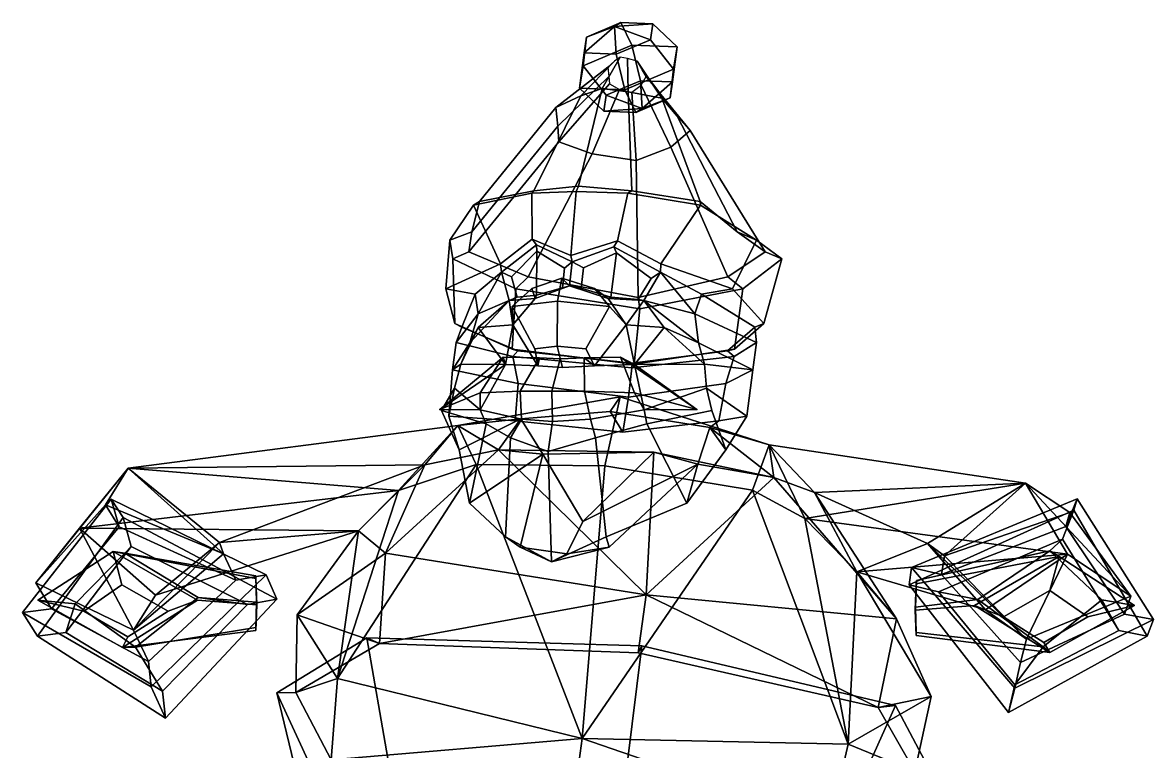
# Model space of a CAD drawing. Extents: x -227 to 232, y -166 to 296.
# Drawn here: x -226.9 to 231.7, y 0.7 to 296.4 of the extents above; entities that cross this region are included whole.
import ezdxf

# ---------------------------------------------------------------- set-up
doc = ezdxf.new("R2010")
doc.units = 0

msp = doc.modelspace()

# ---------------------------------------------------------------- linework, layer by layer
for p in [(-57.729633, 139.417038, 94.429665), (46.590981, 139.417038, 119.019676)]:
    msp.add_point(p)
for points in [[(1.757875, 290.477325, -37.440739), (15.727136, 296.386627, -41.785912), (20.128288, 287.251587, -53.795715), (0.372754, 278.894592, -47.650791)], [(13.781322, 283.550781, -14.481057), (13.098133, 294.853699, -25.501219), (0.784971, 284.059418, -23.788343)], [(0.784971, 284.059418, -23.788343), (13.098133, 294.853699, -25.501219), (1.757875, 290.477325, -37.440739)], [(13.098133, 294.853699, -25.501219), (15.727136, 296.386627, -41.785912), (1.757875, 290.477325, -37.440739)], [(13.098133, 294.853699, -25.501219), (28.723515, 295.87796, -32.478561), (15.727136, 296.386627, -41.785912)], [(27.75061, 289.460022, -18.826164), (28.723515, 295.87796, -32.478561), (13.098133, 294.853699, -25.501219)], [(13.781322, 283.550781, -14.481057), (27.75061, 289.460022, -18.826164), (13.098133, 294.853699, -25.501219)], [(28.723515, 295.87796, -32.478561), (38.507919, 286.532227, -40.633213), (20.128288, 287.251587, -53.795715), (15.727136, 296.386627, -41.785912)], [(37.132023, 277.455872, -21.325733), (38.507919, 286.532227, -40.633213), (28.723515, 295.87796, -32.478561), (27.75061, 289.460022, -18.826164)], [(-1.003146, 269.818237, -28.343309), (0.784971, 284.059418, -23.788343), (1.757875, 290.477325, -37.440739), (0.372754, 278.894592, -47.650791)], [(17.376493, 269.098907, -15.180837), (37.132023, 277.455872, -21.325733), (27.75061, 289.460022, -18.826164), (13.781322, 283.550781, -14.481057)], [(9.754197, 266.890411, -50.150299), (0.372754, 278.894592, -47.650791), (20.128288, 287.251587, -53.795715), (23.723457, 272.799713, -54.495464)], [(36.719837, 272.291046, -45.188118), (23.723457, 272.799713, -54.495464), (20.128288, 287.251587, -53.795715), (38.507919, 286.532227, -40.633213)], [(37.132023, 277.455872, -21.325733), (35.746929, 265.873108, -31.535721), (36.719837, 272.291046, -45.188118), (38.507919, 286.532227, -40.633213)], [(13.073844, 280.765747, -22.764877), (10.362454, 278.345764, -24.334084), (-10.690841, 262.006012, 23.951019), (-0.508024, 266.64978, 31.607214)], [(17.376493, 269.098907, -15.180837), (13.781322, 283.550781, -14.481057), (0.784971, 284.059418, -23.788343), (-1.003146, 269.818237, -28.343309)], [(15.395205, 282.32605, -21.713097), (13.073844, 280.765747, -22.764877), (-0.508024, 266.64978, 31.607214), (8.092639, 269.586365, 36.643414)], [(15.395205, 282.32605, -21.713097), (8.092639, 269.586365, 36.643414), (18.701763, 268.286987, 35.712646), (18.414742, 281.835419, -21.782055)], [(18.414742, 281.835419, -21.782055), (18.701763, 268.286987, 35.712646), (32.326088, 265.672302, 33.144409), (22.322453, 280.741089, -22.133223)], [(22.322453, 280.741089, -22.133223), (32.326088, 265.672302, 33.144409), (38.542881, 258.42511, 23.186134), (24.297533, 277.270721, -23.974134)], [(10.362454, 278.345764, -24.334084), (10.851403, 274.577759, -26.448473), (-9.819274, 254.303238, 12.850382), (-10.690841, 262.006012, 23.951019)], [(-1.003146, 269.818237, -28.343309), (0.372754, 278.894592, -47.650791), (9.754197, 266.890411, -50.150299), (8.781292, 260.472473, -36.497898)], [(17.376493, 269.098907, -15.180837), (21.777643, 259.963837, -27.190615), (35.746929, 265.873108, -31.535721), (37.132023, 277.455872, -21.325733)], [(24.297533, 277.270721, -23.974134), (38.542881, 258.42511, 23.186134), (43.848625, 252.604019, 15.215557), (25.97163, 274.487579, -25.444201)], [(10.851403, 274.577759, -26.448473), (11.1649, 271.522125, -28.168913), (-9.407236, 248.065048, 3.833944), (-9.819274, 254.303238, 12.850382)], [(11.1649, 271.522125, -28.168913), (15.109499, 269.263794, -29.181181), (4.080989, 243.082321, -2.18326), (-9.407236, 248.065048, 3.833944)], [(24.406637, 261.496735, -43.475254), (9.754197, 266.890411, -50.150299), (23.723457, 272.799713, -54.495464)], [(23.969944, 271.038361, -27.550692), (35.94965, 245.798447, 4.627573), (21.898037, 240.469589, -4.371239), (20.194185, 268.228516, -29.416504)], [(24.406637, 261.496735, -43.475254), (23.723457, 272.799713, -54.495464), (36.719837, 272.291046, -45.188118)], [(25.97163, 274.487579, -25.444201), (43.848625, 252.604019, 15.215557), (35.94965, 245.798447, 4.627573), (23.969944, 271.038361, -27.550692)], [(35.746929, 265.873108, -31.535721), (24.406637, 261.496735, -43.475254), (36.719837, 272.291046, -45.188118)], [(-41.647579, 223.739075, 57.424519), (-19.576483, 228.09993, 75.453575), (-0.508024, 266.64978, 31.607214), (-10.690841, 262.006012, 23.951019)], [(-1.416577, 230.05249, 87.293686), (8.092639, 269.586365, 36.643414), (-0.508024, 266.64978, 31.607214), (-19.576483, 228.09993, 75.453575)], [(-1.416577, 230.05249, 87.293686), (20.119539, 228.09993, 84.810547), (18.701763, 268.286987, 35.712646), (8.092639, 269.586365, 36.643414)], [(17.376493, 269.098907, -15.180837), (-1.003146, 269.818237, -28.343309), (8.781292, 260.472473, -36.497898), (21.777643, 259.963837, -27.190615)], [(15.109499, 269.263794, -29.181181), (20.194185, 268.228516, -29.416504), (21.898037, 240.469589, -4.371239), (4.080989, 243.082321, -2.18326)], [(8.781292, 260.472473, -36.497898), (9.754197, 266.890411, -50.150299), (24.406637, 261.496735, -43.475254)], [(47.919193, 223.739044, 78.536819), (32.326088, 265.672302, 33.144409), (18.701763, 268.286987, 35.712646), (20.119539, 228.09993, 84.810547)], [(-44.7826, 211.515106, 30.117743), (-41.647579, 223.739075, 57.424519), (-10.690841, 262.006012, 23.951019), (-9.819274, 254.303238, 12.850382)], [(21.777643, 259.963837, -27.190615), (8.781292, 260.472473, -36.497898), (24.406637, 261.496735, -43.475254)], [(21.777643, 259.963837, -27.190615), (24.406637, 261.496735, -43.475254), (35.746929, 265.873108, -31.535721)], [(62.919834, 211.515106, 55.504902), (38.542881, 258.42511, 23.186134), (32.326088, 265.672302, 33.144409), (47.919193, 223.739044, 78.536819)], [(74.301048, 203.381561, 35.383518), (43.848625, 252.604019, 15.215557), (38.542881, 258.42511, 23.186134), (62.919834, 211.515106, 55.504902)], [(-45.979122, 203.381561, 7.031588), (-44.7826, 211.515106, 30.117743), (-9.819274, 254.303238, 12.850382), (-9.407236, 248.065048, 3.833944)], [(59.080006, 193.213165, 11.975458), (35.94965, 245.798447, 4.627573), (43.848625, 252.604019, 15.215557), (74.301048, 203.381561, 35.383518)], [(-21.906044, 193.213165, -7.114228), (-45.979122, 203.381561, 7.031588), (-9.407236, 248.065048, 3.833944), (4.080989, 243.082321, -2.18326)], [(22.690599, 184.823196, -14.978571), (21.898037, 240.469589, -4.371239), (35.94965, 245.798447, 4.627573), (59.080006, 193.213165, 11.975458)], [(22.690599, 184.823196, -14.978571), (-21.906044, 193.213165, -7.114228), (4.080989, 243.082321, -2.18326), (21.898037, 240.469589, -4.371239)], [(-2.428188, 227.796875, 91.585342), (-1.416577, 230.05249, 87.293686), (-19.576483, 228.09993, 75.453575), (-20.439556, 227.123459, 80.860817)], [(-2.428188, 227.796875, 91.585342), (18.476791, 227.123459, 90.034012), (20.119539, 228.09993, 84.810547), (-1.416577, 230.05249, 87.293686)], [(-20.439556, 227.123459, 80.860817), (-19.576483, 228.09993, 75.453575), (-41.647579, 223.739075, 57.424519), (-44.102627, 222.311508, 62.259617)], [(-20.228767, 208.587555, 90.552559), (-20.439556, 227.123459, 80.860817), (-44.102627, 222.311508, 62.259617), (-33.120724, 198.5737, 78.137039)], [(-4.56943, 201.903793, 100.669342), (-2.428188, 227.796875, 91.585342), (-20.439556, 227.123459, 80.860817), (-20.228767, 208.587555, 90.552559)], [(-4.56943, 201.903793, 100.669342), (14.303622, 207.867081, 98.965637), (18.476791, 227.123459, 90.034012), (-2.428188, 227.796875, 91.585342)], [(14.303622, 207.867081, 98.965637), (31.914108, 198.5737, 93.466782), (47.956352, 222.311508, 83.959373), (18.476791, 227.123459, 90.034012)], [(18.476791, 227.123459, 90.034012), (47.956352, 222.311508, 83.959373), (47.919193, 223.739044, 78.536819), (20.119539, 228.09993, 84.810547)], [(-33.120724, 198.5737, 78.137039), (-44.102627, 222.311508, 62.259617), (-53.656452, 208.116302, 30.48951), (-55.258396, 188.438217, 55.463551)], [(-44.102627, 222.311508, 62.259617), (-41.647579, 223.739075, 57.424519), (-44.7826, 211.515106, 30.117743), (-53.656452, 208.116302, 30.48951)], [(31.914108, 198.5737, 93.466782), (60.972939, 188.438217, 82.861107), (70.693451, 208.116302, 59.800735), (47.956352, 222.311508, 83.959373)], [(47.956352, 222.311508, 83.959373), (70.693451, 208.116302, 59.800735), (62.919834, 211.515106, 55.504902), (47.919193, 223.739044, 78.536819)], [(-53.656452, 208.116302, 30.48951), (-44.7826, 211.515106, 30.117743), (-45.979122, 203.381561, 7.031588), (-52.379745, 200.546326, 4.745479)], [(70.693451, 208.116302, 59.800735), (81.048866, 200.546326, 36.196705), (74.301048, 203.381561, 35.383518), (62.919834, 211.515106, 55.504902)], [(-55.258396, 188.438217, 55.463551), (-53.656452, 208.116302, 30.48951), (-52.379745, 200.546326, 4.745479), (-51.634235, 174.26207, 19.546274)], [(-20.228767, 208.587555, 90.552559), (-33.120724, 198.5737, 78.137039), (-32.667336, 195.082626, 77.52832), (-18.487043, 206.16066, 90.209465)], [(-4.56943, 201.903793, 100.669342), (-20.228767, 208.587555, 90.552559), (-18.487043, 206.16066, 90.209465), (-4.045627, 199.330139, 98.447159)], [(-4.56943, 201.903793, 100.669342), (-4.045627, 199.330139, 98.447159), (12.898488, 205.440201, 97.880775), (14.303622, 207.867081, 98.965637)], [(14.303622, 207.867081, 98.965637), (12.898488, 205.440201, 97.880775), (31.780312, 195.082626, 92.719643), (31.914108, 198.5737, 93.466782)], [(60.972939, 188.438217, 82.861107), (73.771561, 174.26207, 49.106392), (81.048866, 200.546326, 36.196705), (70.693451, 208.116302, 59.800735)], [(-52.379745, 200.546326, 4.745479), (-45.979122, 203.381561, 7.031588), (-21.906044, 193.213165, -7.114228), (-26.910685, 188.377411, -10.715543)], [(-18.301826, 203.679596, 88.261055), (-18.487043, 206.16066, 90.209465), (-32.667336, 195.082626, 77.52832), (-28.708481, 193.258286, 78.792976)], [(-18.462967, 185.736099, 92.984253), (-18.301826, 203.679596, 88.261055), (-28.708481, 193.258286, 78.792976), (-26.368488, 185.037308, 85.695969)], [(-18.301826, 203.679596, 88.261055), (-7.114199, 196.699142, 95.362503), (-4.045627, 199.330139, 98.447159), (-18.487043, 206.16066, 90.209465)], [(-7.114199, 196.699142, 95.362503), (-18.301826, 203.679596, 88.261055), (-18.462967, 185.736099, 92.984253), (-7.992303, 188.818253, 99.087769)], [(13.905262, 202.998825, 95.886322), (12.898488, 205.440201, 97.880775), (-4.045627, 199.330139, 98.447159), (0.500684, 196.859802, 97.297989)], [(0.500684, 196.859802, 97.297989), (-0.451057, 188.692963, 101.335648), (11.623458, 185.000015, 99.651093), (13.905262, 202.998825, 95.886322)], [(11.623458, 185.000015, 99.651093), (22.698309, 183.996552, 95.617645), (28.004486, 192.611389, 89.609146), (13.905262, 202.998825, 95.886322)], [(13.905262, 202.998825, 95.886322), (28.004486, 192.611389, 89.609146), (31.780312, 195.082626, 92.719643), (12.898488, 205.440201, 97.880775)], [(81.048866, 200.546326, 36.196705), (65.166191, 188.377411, 10.988426), (59.080006, 193.213165, 11.975458), (74.301048, 203.381561, 35.383518)], [(-43.371021, 186.221909, 59.675728), (-32.667336, 195.082626, 77.52832), (-33.120724, 198.5737, 78.137039), (-55.258396, 188.438217, 55.463551)], [(-51.634235, 174.26207, 19.546274), (-52.379745, 200.546326, 4.745479), (-26.910685, 188.377411, -10.715543), (-28.419966, 163.947586, -0.291083)], [(-7.992303, 188.818253, 99.087769), (-5.132986, 189.561966, 103.060173), (-4.045627, 199.330139, 98.447159), (-7.114199, 196.699142, 95.362503)], [(-0.451057, 188.692963, 101.335648), (0.500684, 196.859802, 97.297989), (-4.045627, 199.330139, 98.447159), (-5.132986, 189.561966, 103.060173)], [(48.455765, 186.221878, 81.320747), (60.972939, 188.438217, 82.861107), (31.914108, 198.5737, 93.466782), (31.780312, 195.082626, 92.719643)], [(73.771561, 174.26207, 49.106392), (61.860847, 163.947586, 20.989527), (65.166191, 188.377411, 10.988426), (81.048866, 200.546326, 36.196705)], [(-42.172344, 178.209091, 63.45134), (-32.667336, 195.082626, 77.52832), (-43.371021, 186.221909, 59.675728)], [(-29.577953, 183.696304, 86.56691), (-32.667336, 195.082626, 77.52832), (-42.172344, 178.209091, 63.45134)], [(-26.368488, 185.037308, 85.695969), (-28.708481, 193.258286, 78.792976), (-32.667336, 195.082626, 77.52832), (-29.577953, 183.696304, 86.56691)], [(-10.020941, 183.355942, 124.957375), (-8.20272, 192.656601, 117.243767), (-20.335442, 188.533997, 112.01825), (-28.348568, 181.252777, 114.228836)], [(-26.910685, 188.377411, -10.715543), (-21.906044, 193.213165, -7.114228), (22.690599, 184.823196, -14.978571), (23.437122, 180.227005, -18.145626)], [(-8.20272, 192.656601, 117.243767), (-5.132986, 189.561966, 103.060173), (-19.08717, 184.445587, 95.780113), (-20.335442, 188.533997, 112.01825)], [(-10.020941, 183.355942, 124.957375), (11.168797, 181.252747, 123.543701), (4.986533, 188.533997, 117.987038), (-8.20272, 192.656601, 117.243767)], [(-8.20272, 192.656601, 117.243767), (4.986533, 188.533997, 117.987038), (10.60357, 184.445587, 102.778687), (-5.132986, 189.561966, 103.060173)], [(65.166191, 188.377411, 10.988426), (23.437122, 180.227005, -18.145626), (22.690599, 184.823196, -14.978571), (59.080006, 193.213165, 11.975458)], [(22.698309, 183.996552, 95.617645), (24.979383, 183.696304, 99.426933), (31.780312, 195.082626, 92.719643), (28.004486, 192.611389, 89.609146)], [(24.979383, 183.696304, 99.426933), (45.697021, 178.209061, 84.163536), (31.780312, 195.082626, 92.719643)], [(45.697021, 178.209061, 84.163536), (48.455765, 186.221878, 81.320747), (31.780312, 195.082626, 92.719643)], [(-55.258396, 188.438217, 55.463551), (-51.634235, 174.26207, 19.546274), (-48.749229, 172.839249, 22.154226), (-43.371021, 186.221909, 59.675728)], [(-28.419966, 163.947586, -0.291083), (-26.910685, 188.377411, -10.715543), (23.437122, 180.227005, -18.145626), (21.127367, 157.742416, -8.346718)], [(-28.348568, 181.252777, 114.228836), (-20.335442, 188.533997, 112.01825), (-19.08717, 184.445587, 95.780113), (-28.153471, 173.786194, 97.601212)], [(-18.462967, 185.736099, 92.984253), (-19.08717, 184.445587, 95.780113), (-5.132986, 189.561966, 103.060173), (-7.992303, 188.818253, 99.087769)], [(11.623458, 185.000015, 99.651093), (-0.451057, 188.692963, 101.335648), (-5.132986, 189.561966, 103.060173), (10.60357, 184.445587, 102.778687)], [(11.168797, 181.252747, 123.543701), (17.902088, 173.786194, 108.45723), (10.60357, 184.445587, 102.778687), (4.986533, 188.533997, 117.987038)], [(61.860847, 163.947586, 20.989527), (21.127367, 157.742416, -8.346718), (23.437122, 180.227005, -18.145626), (65.166191, 188.377411, 10.988426)], [(60.972939, 188.438217, 82.861107), (48.455765, 186.221878, 81.320747), (70.02552, 172.839249, 50.151306), (73.771561, 174.26207, 49.106392)], [(-43.371021, 186.221909, 59.675728), (-48.749229, 172.839249, 22.154226), (-51.087322, 166.587296, 25.316082), (-42.172344, 178.209091, 63.45134)], [(-45.577503, 166.475769, 66.929863), (-29.577953, 183.696304, 86.56691), (-42.172344, 178.209091, 63.45134)], [(-42.161209, 172.736053, 91.307091), (-29.577953, 183.696304, 86.56691), (-45.577503, 166.475769, 66.929863)], [(-42.161209, 172.736053, 91.307091), (-28.153471, 173.786194, 97.601212), (-29.577953, 183.696304, 86.56691)], [(-18.462967, 185.736099, 92.984253), (-26.368488, 185.037308, 85.695969), (-29.577953, 183.696304, 86.56691), (-19.08717, 184.445587, 95.780113)], [(-28.153471, 173.786194, 97.601212), (-19.08717, 184.445587, 95.780113), (-29.577953, 183.696304, 86.56691)], [(11.623458, 185.000015, 99.651093), (10.60357, 184.445587, 102.778687), (24.979383, 183.696304, 99.426933), (22.698309, 183.996552, 95.617645)], [(17.902088, 173.786194, 108.45723), (24.979383, 183.696304, 99.426933), (10.60357, 184.445587, 102.778687)], [(33.246227, 172.736053, 109.08181), (24.979383, 183.696304, 99.426933), (17.902088, 173.786194, 108.45723)], [(33.246227, 172.736053, 109.08181), (47.190151, 166.475769, 88.796654), (24.979383, 183.696304, 99.426933)], [(47.190151, 166.475769, 88.796654), (45.697021, 178.209061, 84.163536), (24.979383, 183.696304, 99.426933)], [(48.455765, 186.221878, 81.320747), (45.697021, 178.209061, 84.163536), (70.70533, 166.587296, 54.024525), (70.02552, 172.839249, 50.151306)], [(-10.058827, 165.070419, 125.118103), (-10.020941, 183.355942, 124.957375), (-28.348568, 181.252777, 114.228836), (-19.153664, 163.961578, 117.551025)], [(-19.153664, 163.961578, 117.551025), (-28.348568, 181.252777, 114.228836), (-28.153471, 173.786194, 97.601212), (-17.975658, 157.126892, 106.040726)], [(-10.058827, 165.070419, 125.118103), (1.458137, 163.961578, 122.409554), (11.168797, 181.252747, 123.543701), (-10.020941, 183.355942, 124.957375)], [(1.458137, 163.961578, 122.409554), (5.026509, 157.126892, 111.4627), (17.902088, 173.786194, 108.45723), (11.168797, 181.252747, 123.543701)], [(-42.172344, 178.209091, 63.45134), (-51.087322, 166.587296, 25.316082), (-52.594353, 155.470764, 31.611685), (-45.577503, 166.475769, 66.929863)], [(45.697021, 178.209061, 84.163536), (47.190151, 166.475769, 88.796654), (69.241982, 155.470764, 60.330429), (70.70533, 166.587296, 54.024525)], [(-51.634235, 174.26207, 19.546274), (-28.419966, 163.947586, -0.291083), (-26.140709, 163.264801, 1.655348), (-48.749229, 172.839249, 22.154226)], [(-51.087322, 166.587296, 25.316082), (-48.749229, 172.839249, 22.154226), (-26.140709, 163.264801, 1.655348), (-28.105135, 160.904221, -0.397059)], [(-49.247776, 157.810928, 68.728912), (-42.161209, 172.736053, 91.307091), (-45.577503, 166.475769, 66.929863)], [(-31.126488, 157.688217, 96.132027), (-42.161209, 172.736053, 91.307091), (-49.247776, 157.810928, 68.728912)], [(-31.126488, 157.688217, 96.132027), (-28.153471, 173.786194, 97.601212), (-42.161209, 172.736053, 91.307091)], [(-17.975658, 157.126892, 106.040726), (-28.153471, 173.786194, 97.601212), (-31.126488, 157.688217, 96.132027)], [(5.026509, 157.126892, 111.4627), (21.218281, 157.688217, 108.47052), (17.902088, 173.786194, 108.45723)], [(21.218281, 157.688217, 108.47052), (33.246227, 172.736053, 109.08181), (17.902088, 173.786194, 108.45723)], [(21.218281, 157.688217, 108.47052), (49.670547, 157.810928, 92.045517), (33.246227, 172.736053, 109.08181)], [(49.670547, 157.810928, 92.045517), (47.190151, 166.475769, 88.796654), (33.246227, 172.736053, 109.08181)], [(73.771561, 174.26207, 49.106392), (70.02552, 172.839249, 50.151306), (58.952232, 163.264801, 21.713093), (61.860847, 163.947586, 20.989527)], [(70.70533, 166.587296, 54.024525), (61.626488, 160.904221, 20.754095), (58.952232, 163.264801, 21.713093), (70.02552, 172.839249, 50.151306)], [(-52.594353, 155.470764, 31.611685), (-51.087322, 166.587296, 25.316082), (-28.105135, 160.904221, -0.397059), (-25.903612, 150.020889, 2.591737)], [(-45.577503, 166.475769, 66.929863), (-52.594353, 155.470764, 31.611685), (-49.247776, 157.810928, 68.728912)], [(47.190151, 166.475769, 88.796654), (49.670547, 157.810928, 92.045517), (69.241982, 155.470764, 60.330429)], [(69.241982, 155.470764, 60.330429), (58.321888, 150.020889, 22.445011), (61.626488, 160.904221, 20.754095), (70.70533, 166.587296, 54.024525)], [(-41.321365, 146.143143, 116.425941), (-31.996912, 160.634415, 110.452789), (-57.729633, 139.417038, 94.429665)], [(-31.996912, 160.634415, 110.452789), (-31.126488, 157.688217, 96.132027), (-57.729633, 139.417038, 94.429665)], [(-17.301218, 160.435638, 114.123024), (-31.996912, 160.634415, 110.452789), (-41.321365, 146.143143, 116.425941), (-25.160095, 146.796692, 129.672363)], [(-31.996912, 160.634415, 110.452789), (-17.301218, 160.435638, 114.123024), (-17.975658, 157.126892, 106.040726), (-31.126488, 157.688217, 96.132027)], [(-28.419966, 163.947586, -0.291083), (21.127367, 157.742416, -8.346718), (20.258047, 158.161606, -4.658715), (-26.140709, 163.264801, 1.655348)], [(-28.105135, 160.904221, -0.397059), (-26.140709, 163.264801, 1.655348), (20.258047, 158.161606, -4.658715), (20.132845, 156.299988, -4.127561)], [(-25.903612, 150.020889, 2.591737), (-28.105135, 160.904221, -0.397059), (20.132845, 156.299988, -4.127561), (18.757322, 144.358124, 1.707954)], [(-10.058827, 165.070419, 125.118103), (-19.153664, 163.961578, 117.551025), (-17.975658, 157.126892, 106.040726), (-8.011327, 156.421494, 115.271233)], [(-10.058827, 165.070419, 125.118103), (-8.011327, 156.421494, 115.271233), (5.026509, 157.126892, 111.4627), (1.458137, 163.961578, 122.409554)], [(0.813383, 160.435638, 118.392929), (0.90033, 146.796692, 135.815201), (21.276295, 146.143143, 131.181198), (15.601188, 160.634415, 121.672401)], [(15.601188, 160.634415, 121.672401), (21.218281, 157.688217, 108.47052), (5.026509, 157.126892, 111.4627), (0.813383, 160.435638, 118.392929)], [(21.276295, 146.143143, 131.181198), (46.590981, 139.417038, 119.019676), (15.601188, 160.634415, 121.672401)], [(15.601188, 160.634415, 121.672401), (46.590981, 139.417038, 119.019676), (21.218281, 157.688217, 108.47052)], [(58.321888, 150.020889, 22.445011), (18.757322, 144.358124, 1.707954), (20.132845, 156.299988, -4.127561), (61.626488, 160.904221, 20.754095)], [(61.626488, 160.904221, 20.754095), (20.132845, 156.299988, -4.127561), (20.258047, 158.161606, -4.658715), (58.952232, 163.264801, 21.713093)], [(61.860847, 163.947586, 20.989527), (58.952232, 163.264801, 21.713093), (20.258047, 158.161606, -4.658715), (21.127367, 157.742416, -8.346718)], [(-57.729633, 139.417038, 94.429665), (-31.126488, 157.688217, 96.132027), (-41.394348, 139.220596, 107.765778)], [(-51.724358, 148.112442, 72.023163), (-49.247776, 157.810928, 68.728912), (-52.594353, 155.470764, 31.611685), (-54.09079, 136.648987, 39.920101)], [(-51.724358, 148.112442, 72.023163), (-41.394348, 139.220596, 107.765778), (-31.126488, 157.688217, 96.132027), (-49.247776, 157.810928, 68.728912)], [(-25.160095, 146.796692, 129.672363), (-12.298428, 146.820908, 133.458817), (-8.966523, 160.001251, 119.323555), (-17.301218, 160.435638, 114.123024)], [(-8.966523, 160.001251, 119.323555), (-8.011327, 156.421494, 115.271233), (-17.975658, 157.126892, 106.040726), (-17.301218, 160.435638, 114.123024)], [(0.90033, 146.796692, 135.815201), (0.813383, 160.435638, 118.392929), (-8.966523, 160.001251, 119.323555), (-12.298428, 146.820908, 133.458817)], [(-8.966523, 160.001251, 119.323555), (0.813383, 160.435638, 118.392929), (5.026509, 157.126892, 111.4627), (-8.011327, 156.421494, 115.271233)], [(50.415142, 148.112442, 96.099052), (49.670547, 157.810928, 92.045517), (21.218281, 157.688217, 108.47052), (25.209366, 139.220596, 123.465317)], [(46.590981, 139.417038, 119.019676), (25.209366, 139.220596, 123.465317), (21.218281, 157.688217, 108.47052)], [(50.415142, 148.112442, 96.099052), (66.870209, 136.648987, 68.43251), (69.241982, 155.470764, 60.330429), (49.670547, 157.810928, 92.045517)], [(-54.09079, 136.648987, 39.920101), (-52.594353, 155.470764, 31.611685), (-25.903612, 150.020889, 2.591737), (-27.119911, 134.847382, 11.312359)], [(66.870209, 136.648987, 68.43251), (55.515362, 134.847382, 30.790794), (58.321888, 150.020889, 22.445011), (69.241982, 155.470764, 60.330429)], [(-51.724358, 148.112442, 72.023163), (-57.019814, 139.02153, 77.765198), (-38.933846, 133.63382, 100.395905), (-41.394348, 139.220596, 107.765778)], [(-49.91901, 123.063881, 50.647236), (-57.019814, 139.02153, 77.765198), (-51.724358, 148.112442, 72.023163), (-54.09079, 136.648987, 39.920101)], [(-25.160095, 146.796692, 129.672363), (-41.321365, 146.143143, 116.425941), (-41.394348, 139.220596, 107.765778), (-24.648355, 135.518188, 123.002403)], [(-27.119911, 134.847382, 11.312359), (-25.903612, 150.020889, 2.591737), (18.757322, 144.358124, 1.707954), (16.452749, 130.202164, 11.484863)], [(-12.298428, 146.820908, 133.458817), (-25.160095, 146.796692, 129.672363), (-24.648355, 135.518188, 123.002403), (-12.063414, 134.517792, 132.461792)], [(-12.298428, 146.820908, 133.458817), (-12.063414, 134.517792, 132.461792), (3.421372, 135.518188, 129.618881), (0.90033, 146.796692, 135.815201)], [(0.90033, 146.796692, 135.815201), (3.421372, 135.518188, 129.618881), (25.209366, 139.220596, 123.465317), (21.276295, 146.143143, 131.181198)], [(55.515362, 134.847382, 30.790794), (16.452749, 130.202164, 11.484863), (18.757322, 144.358124, 1.707954), (58.321888, 150.020889, 22.445011)], [(50.415142, 148.112442, 96.099052), (25.209366, 139.220596, 123.465317), (26.299402, 133.63382, 115.7724), (52.588631, 139.0215, 103.601639)], [(58.346687, 123.063881, 76.16716), (66.870209, 136.648987, 68.43251), (50.415142, 148.112442, 96.099052), (52.588631, 139.0215, 103.601639)], [(-41.394348, 139.220596, 107.765778), (-41.321365, 146.143143, 116.425941), (-57.729633, 139.417038, 94.429665)], [(15.447242, 144.573486, -27.759457), (9.265393, 116.538635, -72.299683), (-42.958717, 117.123207, -66.163422), (-50.374947, 132.971344, -20.925251)], [(15.447242, 144.573486, -27.759457), (-50.374947, 132.971344, -20.925251), (-24.845098, 135.579163, 15.700918), (11.323212, 138.625626, -3.236)], [(15.447242, 144.573486, -27.759457), (75.895386, 125.041695, -26.836464), (69.163277, 106.737213, -72.474281), (9.265393, 116.538635, -72.299683)], [(11.323212, 138.625626, -3.236), (51.821682, 132.060272, 20.149895), (75.895386, 125.041695, -26.836464), (15.447242, 144.573486, -27.759457)], [(25.209366, 139.220596, 123.465317), (46.590981, 139.417038, 119.019676), (21.276295, 146.143143, 131.181198)], [(-38.933846, 133.63382, 100.395905), (-57.019814, 139.02153, 77.765198), (-49.91901, 123.063881, 50.647236), (-45.634087, 101.424728, 77.735909)], [(-28.990601, 127.969048, 127.130219), (-24.648355, 135.518188, 123.002403), (-41.394348, 139.220596, 107.765778), (-38.933846, 133.63382, 100.395905)], [(-24.845098, 135.579163, 15.700918), (-27.119911, 134.847382, 11.312359), (16.452749, 130.202164, 11.484863), (11.323212, 138.625626, -3.236)], [(5.462935, 127.969048, 135.251465), (26.299402, 133.63382, 115.7724), (25.209366, 139.220596, 123.465317), (3.421372, 135.518188, 129.618881)], [(51.821682, 132.060272, 20.149895), (11.323212, 138.625626, -3.236), (16.452749, 130.202164, 11.484863), (55.515362, 134.847382, 30.790794)], [(26.299402, 133.63382, 115.7724), (42.414608, 101.424728, 98.490379), (58.346687, 123.063881, 76.16716), (52.588631, 139.0215, 103.601639)], [(-49.91901, 123.063881, 50.647236), (-54.09079, 136.648987, 39.920101), (-27.119911, 134.847382, 11.312359), (-24.845098, 135.579163, 15.700918)], [(-50.374947, 132.971344, -20.925251), (-33.960594, 123.08532, 30.155857), (-24.845098, 135.579163, 15.700918)], [(-45.634087, 101.424728, 77.735909), (-49.91901, 123.063881, 50.647236), (-24.845098, 135.579163, 15.700918), (-15.924191, 121.280029, 44.698185)], [(-31.109388, 87.781349, 121.812538), (-28.990601, 127.969048, 127.130219), (-38.933846, 133.63382, 100.395905), (-45.634087, 101.424728, 77.735909)], [(-33.960594, 123.08532, 30.155857), (-15.924191, 121.280029, 44.698185), (-24.845098, 135.579163, 15.700918)], [(-13.820681, 122.43885, 139.916809), (-12.063414, 134.517792, 132.461792), (-24.648355, 135.518188, 123.002403), (-28.990601, 127.969048, 127.130219)], [(-13.820681, 122.43885, 139.916809), (5.462935, 127.969048, 135.251465), (3.421372, 135.518188, 129.618881), (-12.063414, 134.517792, 132.461792)], [(9.733634, 87.781349, 131.43988), (42.414608, 101.424728, 98.490379), (26.299402, 133.63382, 115.7724), (5.462935, 127.969048, 135.251465)], [(58.346687, 123.063881, 76.16716), (51.821682, 132.060272, 20.149895), (55.515362, 134.847382, 30.790794), (66.870209, 136.648987, 68.43251)], [(-63.856445, 116.976532, 22.579708), (-50.374947, 132.971344, -20.925251), (-184.111099, 115.556183, 15.344246)], [(-74.52449, 106.548409, -49.067719), (-184.111099, 115.556183, 15.344246), (-50.374947, 132.971344, -20.925251)], [(-74.52449, 106.548409, -49.067719), (-50.374947, 132.971344, -20.925251), (-42.958717, 117.123207, -66.163422)], [(-63.856445, 116.976532, 22.579708), (-33.960594, 123.08532, 30.155857), (-50.374947, 132.971344, -20.925251)], [(42.414608, 101.424728, 98.490379), (46.884453, 117.271461, 49.766296), (51.821682, 132.060272, 20.149895), (58.346687, 123.063881, 76.16716)], [(77.80162, 111.862419, 23.337114), (51.821682, 132.060272, 20.149895), (46.884453, 117.271461, 49.766296)], [(75.895386, 125.041695, -26.836464), (51.821682, 132.060272, 20.149895), (77.80162, 111.862419, 23.337114)], [(-12.36006, 77.588585, 133.720276), (-13.820681, 122.43885, 139.916809), (-28.990601, 127.969048, 127.130219), (-31.109388, 87.781349, 121.812538)], [(-12.36006, 77.588585, 133.720276), (9.733634, 87.781349, 131.43988), (5.462935, 127.969048, 135.251465), (-13.820681, 122.43885, 139.916809)], [(90.351936, 95.145363, -55.008289), (69.163277, 106.737213, -72.474281), (75.895386, 125.041695, -26.836464)], [(94.298569, 105.671188, 18.129169), (75.895386, 125.041695, -26.836464), (77.80162, 111.862419, 23.337114)], [(94.298569, 105.671188, 18.129169), (179.852142, 109.484467, 19.070259), (75.895386, 125.041695, -26.836464)], [(90.351936, 95.145363, -55.008289), (75.895386, 125.041695, -26.836464), (179.852142, 109.484467, 19.070259)], [(26.01753, 64.172356, 102.041328), (-33.960594, 123.08532, 30.155857), (-79.684631, 81.182625, 76.254242)], [(-79.684631, 81.182625, 76.254242), (-33.960594, 123.08532, 30.155857), (-63.856445, 116.976532, 22.579708)], [(-31.109388, 87.781349, 121.812538), (-45.634087, 101.424728, 77.735909), (-15.924191, 121.280029, 44.698185), (-25.067326, 83.611473, 107.044716)], [(29.026394, 122.135216, 25.878855), (-15.924191, 121.280029, 44.698185), (-33.960594, 123.08532, 30.155857)], [(26.01753, 64.172356, 102.041328), (29.026394, 122.135216, 25.878855), (-33.960594, 123.08532, 30.155857)], [(-25.067326, 83.611473, 107.044716), (-15.924191, 121.280029, 44.698185), (0.281653, 94.007439, 80.089096), (-6.233125, 80.860374, 107.727371)], [(0.281653, 94.007439, 80.089096), (-15.924191, 121.280029, 44.698185), (29.026394, 122.135216, 25.878855)], [(0.281653, 94.007439, 80.089096), (29.026394, 122.135216, 25.878855), (46.884453, 117.271461, 49.766296)], [(26.01753, 64.172356, 102.041328), (77.80162, 111.862419, 23.337114), (29.026394, 122.135216, 25.878855)], [(29.026394, 122.135216, 25.878855), (77.80162, 111.862419, 23.337114), (46.884453, 117.271461, 49.766296)], [(-221.570862, 69.041931, 60.042732), (-193.365723, 100.775276, 66.797859), (-184.111099, 115.556183, 15.344246)], [(-221.570862, 69.041931, 60.042732), (-184.111099, 115.556183, 15.344246), (-203.855682, 91.298981, -15.075614)], [(-74.52449, 106.548409, -49.067719), (-203.855682, 91.298981, -15.075614), (-184.111099, 115.556183, 15.344246)], [(-145.436203, 80.855171, 51.773682), (-184.111099, 115.556183, 15.344246), (-193.365723, 100.775276, 66.797859)], [(-63.856445, 116.976532, 22.579708), (-184.111099, 115.556183, 15.344246), (-147.047318, 85.439865, 38.20499)], [(-145.436203, 80.855171, 51.773682), (-147.047318, 85.439865, 38.20499), (-184.111099, 115.556183, 15.344246)], [(-90.646385, 90.126312, -13.985727), (-63.856445, 116.976532, 22.579708), (-147.047318, 85.439865, 38.20499)], [(-99.235535, 30.326124, -72.57711), (-42.958717, 117.123207, -66.163422), (0.048524, 5.924235, -113.96698)], [(-99.235535, 30.326124, -72.57711), (-74.52449, 106.548409, -49.067719), (-42.958717, 117.123207, -66.163422)], [(-79.684631, 81.182625, 76.254242), (-63.856445, 116.976532, 22.579708), (-90.646385, 90.126312, -13.985727)], [(0.048524, 5.924235, -113.96698), (-42.958717, 117.123207, -66.163422), (9.265393, 116.538635, -72.299683)], [(10.923198, 83.611473, 115.528252), (-6.233125, 80.860374, 107.727371), (0.281653, 94.007439, 80.089096), (46.884453, 117.271461, 49.766296)], [(0.048524, 5.924235, -113.96698), (9.265393, 116.538635, -72.299683), (69.163277, 106.737213, -72.474281)], [(9.733634, 87.781349, 131.43988), (10.923198, 83.611473, 115.528252), (46.884453, 117.271461, 49.766296), (42.414608, 101.424728, 98.490379)], [(26.01753, 64.172356, 102.041328), (127.516388, 54.433117, 59.983791), (77.80162, 111.862419, 23.337114)], [(127.516388, 54.433117, 59.983791), (94.298569, 105.671188, 18.129169), (77.80162, 111.862419, 23.337114)], [(-90.646385, 90.126312, -13.985727), (-203.855682, 91.298981, -15.075614), (-74.52449, 106.548409, -49.067719)], [(-99.235535, 30.326124, -72.57711), (-90.646385, 90.126312, -13.985727), (-74.52449, 106.548409, -49.067719)], [(107.965477, 3.576613, -88.847557), (0.048524, 5.924235, -113.96698), (69.163277, 106.737213, -72.474281)], [(107.965477, 3.576613, -88.847557), (69.163277, 106.737213, -72.474281), (90.351936, 95.145363, -55.008289)], [(90.351936, 95.145363, -55.008289), (179.852142, 109.484467, 19.070259), (196.856094, 80.745613, -8.19091)], [(94.298569, 105.671188, 18.129169), (140.124496, 85.091911, 45.422173), (179.852142, 109.484467, 19.070259)], [(127.516388, 54.433117, 59.983791), (111.431908, 73.486099, -19.712299), (94.298569, 105.671188, 18.129169)], [(111.431908, 73.486099, -19.712299), (140.124496, 85.091911, 45.422173), (94.298569, 105.671188, 18.129169)], [(147.016647, 80.000504, 61.820908), (179.852142, 109.484467, 19.070259), (140.124496, 85.091911, 45.422173)], [(147.016647, 80.000504, 61.820908), (197.769455, 97.665474, 68.794144), (179.852142, 109.484467, 19.070259)], [(222.60025, 63.677345, 61.929909), (196.856094, 80.745613, -8.19091), (179.852142, 109.484467, 19.070259)], [(222.60025, 63.677345, 61.929909), (179.852142, 109.484467, 19.070259), (197.769455, 97.665474, 68.794144)], [(-220.944473, 47.406574, 128.160614), (-186.153458, 95.575439, 138.862732), (-191.051758, 103.003593, 106.856506), (-226.943207, 57.038136, 96.256287)], [(-226.943207, 57.038136, 96.256287), (-191.051758, 103.003593, 106.856506), (-187.81601, 91.866905, 102.327904), (-215.223969, 58.55204, 94.874199)], [(-128.177002, 72.362946, 85.529205), (-191.051758, 103.003593, 106.856506), (-186.153458, 95.575439, 138.862732), (-123.766022, 62.485008, 117.60598)], [(-128.177002, 72.362946, 85.529205), (-140.401108, 70.161736, 86.74762), (-187.81601, 91.866905, 102.327904), (-191.051758, 103.003593, 106.856506)], [(133.661575, 75.360123, 98.14637), (132.710754, 68.331108, 131.390274), (199.491669, 98.571724, 141.415039), (200.762497, 103.138718, 108.432014)], [(133.661575, 75.360123, 98.14637), (200.762497, 103.138718, 108.432014), (196.201447, 91.945274, 105.489906), (145.761917, 72.428322, 98.087029)], [(231.712891, 54.184784, 98.287766), (220.043213, 56.38641, 98.194153), (196.201447, 91.945274, 105.489906), (200.762497, 103.138718, 108.432014)], [(229.185837, 47.496204, 131.529404), (231.712891, 54.184784, 98.287766), (200.762497, 103.138718, 108.432014), (199.491669, 98.571724, 141.415039)], [(-215.223969, 58.55204, 94.874199), (-187.81601, 91.866905, 102.327904), (-193.365723, 100.775276, 66.797859), (-221.570862, 69.041931, 60.042732)], [(-193.365723, 100.775276, 66.797859), (-187.81601, 91.866905, 102.327904), (-140.401108, 70.161736, 86.74762), (-145.436203, 80.855171, 51.773682)], [(132.710754, 68.331108, 131.390274), (144.611374, 65.485001, 131.340897), (194.798096, 86.825584, 138.332642), (199.491669, 98.571724, 141.415039)], [(197.769455, 97.665474, 68.794144), (147.016647, 80.000504, 61.820908), (145.761917, 72.428322, 98.087029), (196.201447, 91.945274, 105.489906)], [(229.185837, 47.496204, 131.529404), (199.491669, 98.571724, 141.415039), (194.798096, 86.825584, 138.332642), (217.698563, 49.700989, 131.446304)], [(220.043213, 56.38641, 98.194153), (222.60025, 63.677345, 61.929909), (197.769455, 97.665474, 68.794144), (196.201447, 91.945274, 105.489906)], [(-220.944473, 47.406574, 128.160614), (-209.404251, 48.933384, 126.812546), (-182.84906, 83.893875, 134.127304), (-186.153458, 95.575439, 138.862732)], [(-123.766022, 62.485008, 117.60598), (-186.153458, 95.575439, 138.862732), (-182.84906, 83.893875, 134.127304), (-135.78421, 60.356445, 118.816612)], [(107.965477, 3.576613, -88.847557), (90.351936, 95.145363, -55.008289), (111.431908, 73.486099, -19.712299)], [(111.431908, 73.486099, -19.712299), (90.351936, 95.145363, -55.008289), (196.856094, 80.745613, -8.19091)], [(-181.919998, 49.849575, 46.639927), (-221.570862, 69.041931, 60.042732), (-203.855682, 91.298981, -15.075614)], [(-173.106628, 64.067619, 2.873608), (-203.855682, 91.298981, -15.075614), (-90.646385, 90.126312, -13.985727)], [(-181.919998, 49.849575, 46.639927), (-203.855682, 91.298981, -15.075614), (-173.106628, 64.067619, 2.873608)], [(-173.106628, 64.067619, 2.873608), (-90.646385, 90.126312, -13.985727), (-147.047318, 85.439865, 38.20499)], [(-79.684631, 81.182625, 76.254242), (-90.646385, 90.126312, -13.985727), (-115.525597, 56.138439, -4.511682)], [(-115.525597, 56.138439, -4.511682), (-90.646385, 90.126312, -13.985727), (-99.235535, 30.326124, -72.57711)], [(-12.36006, 77.588585, 133.720276), (-31.109388, 87.781349, 121.812538), (-25.067326, 83.611473, 107.044716)], [(-12.36006, 77.588585, 133.720276), (10.923198, 83.611473, 115.528252), (9.733634, 87.781349, 131.43988)], [(-205.670868, 60.560982, 119.137352), (-185.547455, 81.091141, 120.950188), (-182.84906, 83.893875, 134.127304), (-209.404251, 48.933384, 126.812546)], [(-155.684265, 63.089905, 117.337784), (-135.78421, 60.356445, 118.816612), (-182.84906, 83.893875, 134.127304), (-185.547455, 81.091141, 120.950188)], [(-181.919998, 49.849575, 46.639927), (-173.106628, 64.067619, 2.873608), (-147.047318, 85.439865, 38.20499)], [(-181.919998, 49.849575, 46.639927), (-147.047318, 85.439865, 38.20499), (-145.436203, 80.855171, 51.773682)], [(-12.36006, 77.588585, 133.720276), (-25.067326, 83.611473, 107.044716), (-6.233125, 80.860374, 107.727371)], [(-12.36006, 77.588585, 133.720276), (-6.233125, 80.860374, 107.727371), (10.923198, 83.611473, 115.528252)], [(163.665176, 58.183014, 12.934359), (140.124496, 85.091911, 45.422173), (111.431908, 73.486099, -19.712299)], [(180.299377, 46.292671, 55.476383), (140.124496, 85.091911, 45.422173), (163.665176, 58.183014, 12.934359)], [(180.299377, 46.292671, 55.476383), (147.016647, 80.000504, 61.820908), (140.124496, 85.091911, 45.422173)], [(160.529816, 62.286907, 120.525558), (189.676819, 82.067307, 121.434502), (194.798096, 86.825584, 138.332642), (144.611374, 65.485001, 131.340897)], [(210.846527, 62.245525, 120.719971), (217.698563, 49.700989, 131.446304), (194.798096, 86.825584, 138.332642), (189.676819, 82.067307, 121.434502)], [(-220.78569, 62.02599, 155.30545), (-190.261765, 81.816551, 155.934204), (-185.547455, 81.091141, 120.950188), (-205.670868, 60.560982, 119.137352)], [(-202.091736, 57.591091, 214.07373), (-186.675339, 68.307358, 225.467041), (-190.261765, 81.816551, 155.934204), (-220.78569, 62.02599, 155.30545)], [(-167.889755, 57.571838, 225.510162), (-155.956268, 61.987556, 170.546082), (-190.261765, 81.816551, 155.934204), (-186.675339, 68.307358, 225.467041)], [(-132.351563, 70.7929, 171.061752), (-132.316177, 71.963295, 157.788055), (-185.547455, 81.091141, 120.950188), (-190.261765, 81.816551, 155.934204)], [(-131.940567, 60.094841, 170.812546), (-132.351563, 70.7929, 171.061752), (-190.261765, 81.816551, 155.934204), (-155.956268, 61.987556, 170.546082)], [(-132.033371, 61.266975, 157.519806), (-155.684265, 63.089905, 117.337784), (-185.547455, 81.091141, 120.950188), (-132.316177, 71.963295, 157.788055)], [(-145.436203, 80.855171, 51.773682), (-140.401108, 70.161736, 86.74762), (-175.894821, 37.150303, 80.731293), (-181.919998, 49.849575, 46.639927)], [(-82.205605, 44.418175, 84.96656), (-79.684631, 81.182625, 76.254242), (-115.525597, 56.138439, -4.511682)], [(-82.205605, 44.418175, 84.96656), (26.01753, 64.172356, 102.041328), (-79.684631, 81.182625, 76.254242)], [(163.665176, 58.183014, 12.934359), (111.431908, 73.486099, -19.712299), (196.856094, 80.745613, -8.19091)], [(135.127945, 58.04591, 170.032928), (159.147629, 59.904186, 169.859451), (193.537811, 79.74736, 155.472458), (135.556702, 68.742149, 170.340927)], [(135.268738, 59.277317, 156.747055), (135.569229, 69.971886, 157.073639), (189.676819, 82.067307, 121.434502), (160.529816, 62.286907, 120.525558)], [(135.556702, 68.742149, 170.340927), (193.537811, 79.74736, 155.472458), (189.676819, 82.067307, 121.434502), (135.569229, 69.971886, 157.073639)], [(147.016647, 80.000504, 61.820908), (180.299377, 46.292671, 55.476383), (177.811478, 36.727192, 91.196068), (145.761917, 72.428322, 98.087029)], [(170.883377, 55.225163, 224.839981), (189.687607, 65.932907, 224.91922), (193.537811, 79.74736, 155.472458), (159.147629, 59.904186, 169.859451)], [(180.299377, 46.292671, 55.476383), (163.665176, 58.183014, 12.934359), (196.856094, 80.745613, -8.19091)], [(180.299377, 46.292671, 55.476383), (196.856094, 80.745613, -8.19091), (222.60025, 63.677345, 61.929909)], [(224.02916, 59.914558, 154.842804), (210.846527, 62.245525, 120.719971), (189.676819, 82.067307, 121.434502), (193.537811, 79.74736, 155.472458)], [(205.124557, 55.244804, 213.52182), (224.02916, 59.914558, 154.842804), (193.537811, 79.74736, 155.472458), (189.687607, 65.932907, 224.91922)], [(141.622849, 22.94076, -24.704252), (107.965477, 3.576613, -88.847557), (111.431908, 73.486099, -19.712299)], [(127.516388, 54.433117, 59.983791), (141.622849, 22.94076, -24.704252), (111.431908, 73.486099, -19.712299)], [(175.474197, 26.326517, 88.564003), (172.928146, 16.487864, 121.994164), (132.710754, 68.331108, 131.390274), (133.661575, 75.360123, 98.14637)], [(175.474197, 26.326517, 88.564003), (133.661575, 75.360123, 98.14637), (145.761917, 72.428322, 98.087029), (177.811478, 36.727192, 91.196068)], [(-181.919998, 49.849575, 46.639927), (-175.894821, 37.150303, 80.731293), (-215.223969, 58.55204, 94.874199), (-221.570862, 69.041931, 60.042732)], [(-174.75705, 26.904734, 76.86718), (-175.894821, 37.150303, 80.731293), (-140.401108, 70.161736, 86.74762), (-128.177002, 72.362946, 85.529205)], [(-174.75705, 26.904734, 76.86718), (-128.177002, 72.362946, 85.529205), (-123.766022, 62.485008, 117.60598), (-168.975525, 14.126162, 108.663376)], [(-131.940567, 60.094841, 170.812546), (-132.033371, 61.266975, 157.519806), (-132.316177, 71.963295, 157.788055), (-132.351563, 70.7929, 171.061752)], [(135.127945, 58.04591, 170.032928), (135.556702, 68.742149, 170.340927), (135.569229, 69.971886, 157.073639), (135.268738, 59.277317, 156.747055)], [(-184.289246, 47.218548, 225.710754), (-167.889755, 57.571838, 225.510162), (-186.675339, 68.307358, 225.467041), (-202.091736, 57.591091, 214.07373)], [(172.928146, 16.487864, 121.994164), (175.468399, 27.718376, 124.837105), (144.611374, 65.485001, 131.340897), (132.710754, 68.331108, 131.390274)], [(186.996048, 43.131336, 119.995384), (160.529816, 62.286907, 120.525558), (144.611374, 65.485001, 131.340897), (175.468399, 27.718376, 124.837105)], [(187.263977, 44.846775, 225.041611), (205.124557, 55.244804, 213.52182), (189.687607, 65.932907, 224.91922), (170.883377, 55.225163, 224.839981)], [(-186.479233, 42.863407, 154.816772), (-220.78569, 62.02599, 155.30545), (-205.670868, 60.560982, 119.137352), (-181.09407, 42.943138, 115.936546)], [(-184.289246, 47.218548, 225.710754), (-202.091736, 57.591091, 214.07373), (-220.78569, 62.02599, 155.30545), (-186.479233, 42.863407, 154.816772)], [(-181.09407, 42.943138, 115.936546), (-205.670868, 60.560982, 119.137352), (-209.404251, 48.933384, 126.812546), (-170.220306, 25.190086, 112.838768)], [(-184.289246, 47.218548, 225.710754), (-186.479233, 42.863407, 154.816772), (-155.956268, 61.987556, 170.546082), (-167.889755, 57.571838, 225.510162)], [(-132.330093, 49.759598, 170.628632), (-131.940567, 60.094841, 170.812546), (-155.956268, 61.987556, 170.546082), (-186.479233, 42.863407, 154.816772)], [(-181.09407, 42.943138, 115.936546), (-170.220306, 25.190086, 112.838768), (-135.78421, 60.356445, 118.816612), (-155.684265, 63.089905, 117.337784)], [(-132.306381, 50.933575, 157.314285), (-181.09407, 42.943138, 115.936546), (-155.684265, 63.089905, 117.337784), (-132.033371, 61.266975, 157.519806)], [(-168.975525, 14.126162, 108.663376), (-123.766022, 62.485008, 117.60598), (-135.78421, 60.356445, 118.816612), (-170.220306, 25.190086, 112.838768)], [(-132.330093, 49.759598, 170.628632), (-132.306381, 50.933575, 157.314285), (-132.033371, 61.266975, 157.519806), (-131.940567, 60.094841, 170.812546)], [(-82.205605, 44.418175, 84.96656), (22.771458, 40.748238, 107.839874), (26.01753, 64.172356, 102.041328)], [(120.087936, 18.573448, 69.136414), (26.01753, 64.172356, 102.041328), (22.771458, 40.748238, 107.839874)], [(120.087936, 18.573448, 69.136414), (127.516388, 54.433117, 59.983791), (26.01753, 64.172356, 102.041328)], [(135.500122, 47.711029, 169.794922), (189.69136, 40.805252, 154.133057), (159.147629, 59.904186, 169.859451), (135.127945, 58.04591, 170.032928)], [(135.524475, 48.94453, 156.48703), (135.268738, 59.277317, 156.747055), (160.529816, 62.286907, 120.525558), (186.996048, 43.131336, 119.995384)], [(187.263977, 44.846775, 225.041611), (170.883377, 55.225163, 224.839981), (159.147629, 59.904186, 169.859451), (189.69136, 40.805252, 154.133057)], [(186.996048, 43.131336, 119.995384), (175.468399, 27.718376, 124.837105), (217.698563, 49.700989, 131.446304), (210.846527, 62.245525, 120.719971)], [(180.299377, 46.292671, 55.476383), (222.60025, 63.677345, 61.929909), (220.043213, 56.38641, 98.194153), (177.811478, 36.727192, 91.196068)], [(189.69136, 40.805252, 154.133057), (186.996048, 43.131336, 119.995384), (210.846527, 62.245525, 120.719971), (224.02916, 59.914558, 154.842804)], [(187.263977, 44.846775, 225.041611), (189.69136, 40.805252, 154.133057), (224.02916, 59.914558, 154.842804), (205.124557, 55.244804, 213.52182)], [(-174.75705, 26.904734, 76.86718), (-226.943207, 57.038136, 96.256287), (-215.223969, 58.55204, 94.874199), (-175.894821, 37.150303, 80.731293)], [(-174.75705, 26.904734, 76.86718), (-168.975525, 14.126162, 108.663376), (-220.944473, 47.406574, 128.160614), (-226.943207, 57.038136, 96.256287)], [(-82.205605, 44.418175, 84.96656), (-115.525597, 56.138439, -4.511682), (-116.136337, 24.56875, 10.021503)], [(-116.136337, 24.56875, 10.021503), (-115.525597, 56.138439, -4.511682), (-99.235535, 30.326124, -72.57711)], [(135.500122, 47.711029, 169.794922), (135.127945, 58.04591, 170.032928), (135.268738, 59.277317, 156.747055), (135.524475, 48.94453, 156.48703)], [(175.474197, 26.326517, 88.564003), (177.811478, 36.727192, 91.196068), (220.043213, 56.38641, 98.194153), (231.712891, 54.184784, 98.287766)], [(-132.330093, 49.759598, 170.628632), (-186.479233, 42.863407, 154.816772), (-181.09407, 42.943138, 115.936546), (-132.306381, 50.933575, 157.314285)], [(120.087936, 18.573448, 69.136414), (141.622849, 22.94076, -24.704252), (127.516388, 54.433117, 59.983791)], [(175.474197, 26.326517, 88.564003), (231.712891, 54.184784, 98.287766), (229.185837, 47.496204, 131.529404), (172.928146, 16.487864, 121.994164)], [(-168.975525, 14.126162, 108.663376), (-170.220306, 25.190086, 112.838768), (-209.404251, 48.933384, 126.812546), (-220.944473, 47.406574, 128.160614)], [(-87.366257, 46.744301, 94.419235), (-123.890259, 24.518877, 10.9902), (-111.938812, -24.836809, 26.691542), (-78.795006, -2.17954, 110.385094)], [(-123.890259, 24.518877, 10.9902), (-87.366257, 46.744301, 94.419235), (-82.205605, 44.418175, 84.96656), (-116.136337, 24.56875, 10.021503)], [(18.221504, -4.43516, 138.225113), (24.207638, 43.482616, 120.82312), (-87.366257, 46.744301, 94.419235), (-78.795006, -2.17954, 110.385094)], [(24.207638, 43.482616, 120.82312), (22.771458, 40.748238, 107.839874), (-82.205605, 44.418175, 84.96656), (-87.366257, 46.744301, 94.419235)], [(135.500122, 47.711029, 169.794922), (135.524475, 48.94453, 156.48703), (186.996048, 43.131336, 119.995384), (189.69136, 40.805252, 154.133057)], [(172.928146, 16.487864, 121.994164), (229.185837, 47.496204, 131.529404), (217.698563, 49.700989, 131.446304), (175.468399, 27.718376, 124.837105)], [(18.221504, -4.43516, 138.225113), (106.795311, -25.890291, 95.86203), (127.12886, 19.34071, 77.634277), (24.207638, 43.482616, 120.82312)], [(24.207638, 43.482616, 120.82312), (127.12886, 19.34071, 77.634277), (120.087936, 18.573448, 69.136414), (22.771458, 40.748238, 107.839874)], [(-116.136337, 24.56875, 10.021503), (-99.235535, 30.326124, -72.57711), (-101.817924, -2.78849, -73.010345)], [(-101.817924, -2.78849, -73.010345), (-99.235535, 30.326124, -72.57711), (0.048524, 5.924235, -113.96698)], [(-109.528183, -6.599239, -84.09465), (-123.890259, 24.518877, 10.9902), (-116.136337, 24.56875, 10.021503), (-101.817924, -2.78849, -73.010345)], [(-111.938812, -24.836809, 26.691542), (-123.890259, 24.518877, 10.9902), (-109.528183, -6.599239, -84.09465), (-100.956932, -55.523067, -68.128807)], [(134.936417, -7.507944, -9.625782), (107.965477, 3.576613, -88.847557), (141.622849, 22.94076, -24.704252)], [(120.087936, 18.573448, 69.136414), (134.936417, -7.507944, -9.625782), (141.622849, 22.94076, -24.704252)], [(127.12886, 19.34071, 77.634277), (106.795311, -25.890291, 95.86203), (118.720711, -54.305534, 8.64166), (142.434448, -9.506383, -9.850603)], [(142.434448, -9.506383, -9.850603), (134.936417, -7.507944, -9.625782), (120.087936, 18.573448, 69.136414), (127.12886, 19.34071, 77.634277)], [(-101.817924, -2.78849, -73.010345), (0.048524, 5.924235, -113.96698), (-4.017659, -23.818243, -111.960411)], [(100.475616, -28.633219, -88.8405), (-4.017659, -23.818243, -111.960411), (0.048524, 5.924235, -113.96698)], [(100.475616, -28.633219, -88.8405), (0.048524, 5.924235, -113.96698), (107.965477, 3.576613, -88.847557)], [(134.936417, -7.507944, -9.625782), (100.475616, -28.633219, -88.8405), (107.965477, 3.576613, -88.847557)]]:
    msp.add_3dface(points)

doc.saveas('drawing.dxf')
